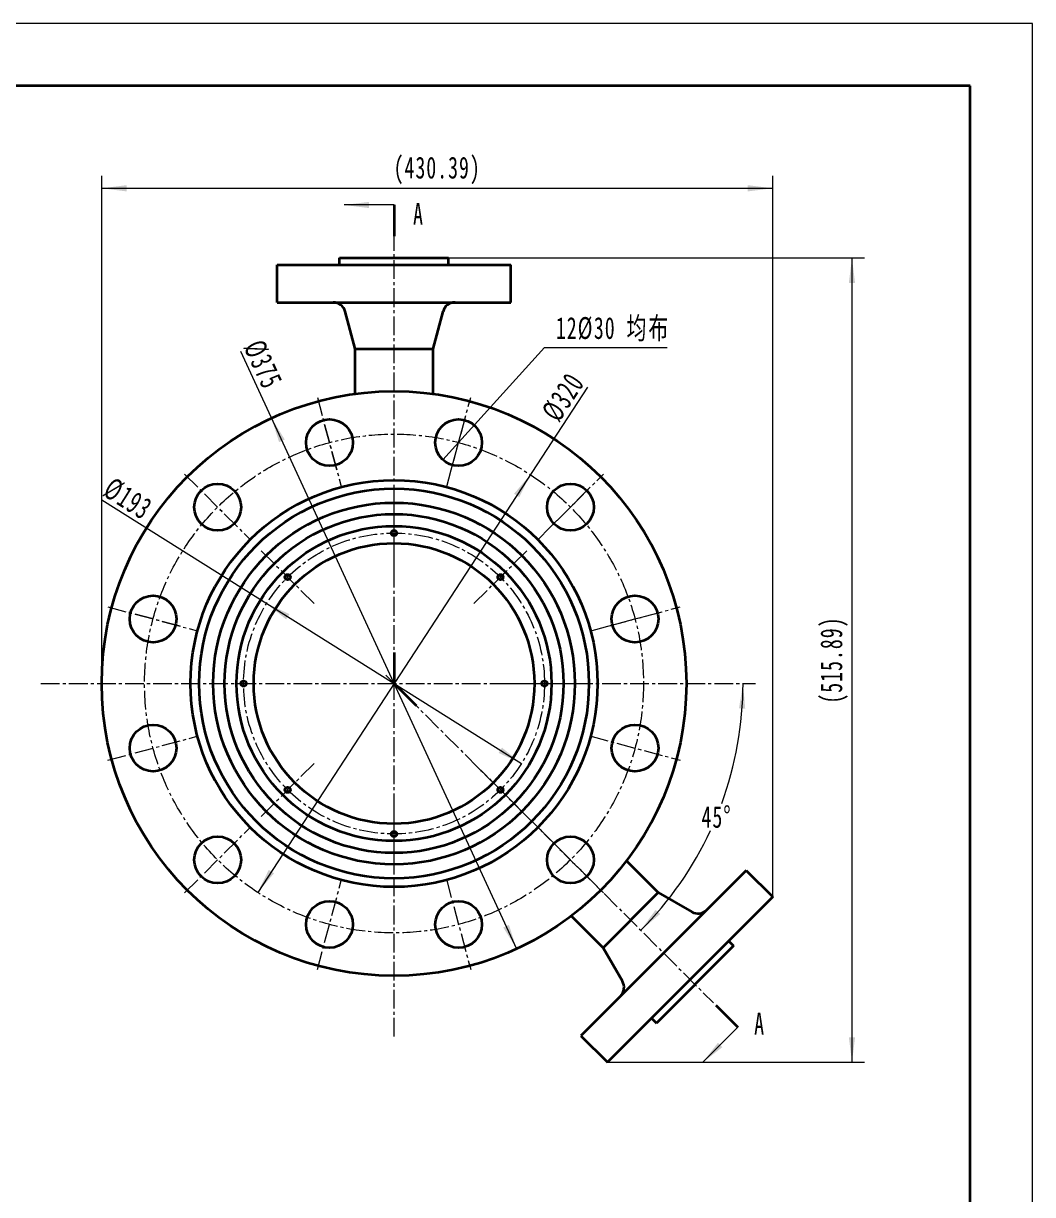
# Model space of a CAD drawing. Header units: millimetres. Extents: x -1112 to 2613, y -594 to 620.
# Drawn here: x 193 to 840, y -157 to 594 of the extents above; entities that cross this region are included whole.
import ezdxf

# ---------------------------------------------------------------- set-up
doc = ezdxf.new("R2010")
doc.units = ezdxf.units.MM
doc.linetypes.add('点画线', pattern=[18, 12, -2, 2, -2])
doc.layers.get('0').update_dxf_attribs({"lineweight": 35})
for name, color, linetype, lineweight in [('中心线层', 1, '点画线', 18), ('尺寸线层', 3, 'Continuous', 18), ('粗实线层', 7, 'Continuous', 35), ('细实线层', 7, 'Continuous', 18), ('螺纹线线层', 7, 'Continuous', 18)]:
    doc.layers.add(name, color=color, linetype=linetype, lineweight=lineweight)
doc.styles.add('标准', font='', dxfattribs={"width": 0.667})
doc.styles.get('标准').set_extended_font_data('宋体')
doc.dimstyles.new('GB_尺寸', dxfattribs={"dimscale": 4, "dimtxt": 3.5, "dimasz": 4, "dimexe": 2, "dimexo": 0, "dimtad": 1, "dimdsep": 46, "dimtxsty": '标准', "dimblk": '_CAXARROW', "dimcen": 0, "dimdle": 8, "dimazin": 2, "dimtfac": 0.707107, "dimtdec": 3, "dimtmove": 2, "dimatfit": 3, "dimfxl": 1, "dimfrac": 2, "dimtolj": 1, "dimarcsym": 1})
doc.dimstyles.new('复件标准', dxfattribs={"dimscale": 4, "dimtxt": 3.5, "dimasz": 4, "dimexe": 2, "dimexo": 0, "dimtad": 1, "dimtih": 1, "dimtoh": 1, "dimdsep": 46, "dimtxsty": '标准', "dimblk": '_CAXARROW', "dimcen": 0, "dimdle": 8, "dimazin": 2, "dimtfac": 0.707107, "dimtdec": 3, "dimtmove": 2, "dimatfit": 3, "dimfxl": 1, "dimfrac": 2, "dimtolj": 1, "dimarcsym": 1})
doc.dimstyles.new('标准', dxfattribs={"dimscale": 4, "dimtxt": 3.5, "dimasz": 4, "dimexe": 2, "dimexo": 0, "dimtad": 1, "dimdsep": 46, "dimtxsty": '标准', "dimblk": '_CAXARROW', "dimcen": 0, "dimdle": 8, "dimazin": 2, "dimtfac": 0.707107, "dimtdec": 3, "dimtmove": 2, "dimatfit": 3, "dimfxl": 1, "dimfrac": 2, "dimtolj": 1, "dimarcsym": 1})

# ---------------------------------------------------------------- blocks, each defined once
blk = doc.blocks.new('$CAXA_FRAME_13B17AC1$')
at = {"layer": '粗实线层'}
for p, q in [((200, 138.5), (-200, 138.5)), ((200, -138.5), (200, 138.5))]:
    blk.add_line(p, q, dxfattribs=at)
at = {"layer": '细实线层'}
for p, q in [((210, 148.5), (-210, 148.5)), ((210, -148.5), (210, 148.5))]:
    blk.add_line(p, q, dxfattribs=at)
blk = doc.blocks.new('*X63')
at = {"layer": '尺寸线层', "linetype": 'Continuous'}
for points in [[(351.82, 340.8), (360.35, 327.11), (356.72, 325.43)], [(509.06, 0.35), (504.16, 15.71), (500.53, 14.04)]]:
    blk.add_hatch(color=0, dxfattribs=at).paths.add_polyline_path(points, flags=0)
at = {"layer": '尺寸线层', "color": 0, "linetype": 'Continuous'}
blk.add_line((331.96, 383.8), (509.06, 0.35), dxfattribs=at)
at = {"layer": '尺寸线层', "color": 0, "insert": (346.3, 375.22), "char_height": 14, "width": 55.2351, "attachment_point": 5, "rotation": 294.78964, "line_spacing_factor": 1.15057, "style": '标准'}
blk.add_mtext('\\T1.1;%%C375', dxfattribs=at)
blk = doc.blocks.new('_CAXARROW')
blk.add_hatch(color=0).paths.add_polyline_path([(0, 0), (-1, 0.125), (-1, -0.125)], flags=0)
blk = doc.blocks.new('*X64')
at = {"layer": '尺寸线层', "color": 0, "linetype": 'Continuous'}
for q in [(461.79, 313.99), (605.56, 386.12)]:
    blk.add_line((526.96, 386.12), q, dxfattribs=at)
at = {"layer": '尺寸线层', "color": 0, "insert": (570.93, 397.85), "char_height": 14, "width": 138.5154, "attachment_point": 5, "line_spacing_factor": 1.15057, "style": '标准'}
blk.add_mtext('\\T1.1;{\\C3;12%%C30 均布}', dxfattribs=at)
blk = doc.blocks.new('*X69')
at = {"layer": '尺寸线层', "linetype": 'Continuous'}
for points in [[(724.16, 443.57), (726.16, 427.57), (722.16, 427.57)], [(724.16, -72.32), (726.16, -56.32), (722.16, -56.32)]]:
    blk.add_hatch(color=0, dxfattribs=at).paths.add_polyline_path(points, flags=0)
at = {"layer": '尺寸线层', "color": 0, "linetype": 'Continuous'}
for p, q in [((430.44, 443.57), (732.16, 443.57)), ((724.16, 443.57), (724.16, -72.32)), ((567.26, -72.32), (732.16, -72.32))]:
    blk.add_line(p, q, dxfattribs=at)
at = {"layer": '尺寸线层', "color": 0, "insert": (712.74, 185.63), "char_height": 14, "width": 104.6065, "attachment_point": 5, "rotation": 90, "line_spacing_factor": 1.15057, "style": '标准'}
blk.add_mtext('\\T1.1;(515.89)', dxfattribs=at)
blk = doc.blocks.new('*X72')
at = {"layer": '尺寸线层', "linetype": 'Continuous'}
for points in [[(242.94, 488.25), (258.94, 490.25), (258.94, 486.25)], [(673.33, 488.25), (657.33, 490.25), (657.33, 486.25)]]:
    blk.add_hatch(color=0, dxfattribs=at).paths.add_polyline_path(points, flags=0)
at = {"layer": '尺寸线层', "color": 0, "linetype": 'Continuous'}
for p, q in [((242.94, 170.57), (242.94, 496.25)), ((673.33, 33.75), (673.33, 496.25)), ((242.94, 488.25), (673.33, 488.25))]:
    blk.add_line(p, q, dxfattribs=at)
at = {"layer": '尺寸线层', "color": 0, "insert": (458.13, 499.66), "char_height": 14, "width": 104.6065, "attachment_point": 5, "line_spacing_factor": 1.15057, "style": '标准'}
blk.add_mtext('\\T1.1;(430.39)', dxfattribs=at)
blk = doc.blocks.new('*X89')
at = {"layer": '尺寸线层', "linetype": 'Continuous'}
for points in [[(654.27, 170.57), (651.7, 154.66), (655.69, 154.44)], [(588.71, 12.3), (598.15, 25.37), (601.12, 22.7)]]:
    blk.add_hatch(color=0, dxfattribs=at).paths.add_polyline_path(points, flags=0)
at = {"layer": '尺寸线层', "color": 0, "linetype": 'Continuous'}
blk.add_line((656.94, 170.57), (662.27, 170.57), dxfattribs=at)
for start, end in [(339.86379, 0), (315, 335.09507)]:
    blk.add_arc((430.44, 170.57), 223.83, start, end, dxfattribs=at)
at = {"layer": '尺寸线层', "color": 0, "insert": (637.23, 84.92), "char_height": 14, "width": 38.1449, "attachment_point": 5, "line_spacing_factor": 1.15057, "style": '标准'}
blk.add_mtext('\\T1.1;45%%D', dxfattribs=at)
blk = doc.blocks.new('*X98')
at = {"layer": '尺寸线层', "linetype": 'Continuous'}
for points in [[(517.84, 304.59), (510.78, 290.1), (507.43, 292.28)], [(343.04, 36.56), (353.45, 48.86), (350.1, 51.05)]]:
    blk.add_hatch(color=0, dxfattribs=at).paths.add_polyline_path(points, flags=0)
at = {"layer": '尺寸线层', "color": 0, "linetype": 'Continuous'}
blk.add_line((554.47, 360.75), (343.04, 36.56), dxfattribs=at)
at = {"layer": '尺寸线层', "color": 0, "insert": (538.99, 354.27), "char_height": 14, "width": 55.5481, "attachment_point": 5, "rotation": 56.88845, "line_spacing_factor": 1.15057, "style": '标准'}
blk.add_mtext('\\T1.1;%%C320', dxfattribs=at)
blk = doc.blocks.new('*X99')
at = {"layer": '尺寸线层', "linetype": 'Continuous'}
for points in [[(348.73, 221.92), (363.34, 215.1), (361.22, 211.71)], [(512.14, 119.23), (499.66, 129.43), (497.53, 126.05)]]:
    blk.add_hatch(color=0, dxfattribs=at).paths.add_polyline_path(points, flags=0)
at = {"layer": '尺寸线层', "color": 0, "linetype": 'Continuous'}
blk.add_line((242.96, 288.39), (512.14, 119.23), dxfattribs=at)
at = {"layer": '尺寸线层', "color": 0, "insert": (259.69, 289.05), "char_height": 14, "width": 55.2351, "attachment_point": 5, "rotation": 327.8535, "line_spacing_factor": 1.15057, "style": '标准'}
blk.add_mtext('\\T1.1;%%C193', dxfattribs=at)
blk = doc.blocks.new('*X100')
at = {"layer": '尺寸线层'}
for points in [[(-32, 306.97), (-16, 304.97), (-16, 308.97)], [(197.89, -243.14), (210.62, -233.24), (207.79, -230.41)]]:
    blk.add_hatch(color=0, dxfattribs=at).paths.add_polyline_path(points, flags=0)
at = {"layer": '尺寸线层', "color": 0}
for p, q in [((0, 306.97), (-32, 306.97)), ((220.52, -220.52), (197.89, -243.14))]:
    blk.add_line(p, q, dxfattribs=at)
at = {"layer": '尺寸线层', "color": 0, "linetype": 'Continuous', "lineweight": 35}
for p, q in [((0, 306.97), (0, 286.97)), ((0, 20), (0, 0)), ((0, 0), (14.14, -14.14)), ((206.37, -206.37), (220.52, -220.52))]:
    blk.add_line(p, q, dxfattribs=at)
at = {"layer": '尺寸线层', "color": 0, "char_height": 14, "width": 28, "attachment_point": 5, "line_spacing_factor": 1.15057, "style": '标准'}
for insert in [(15.7, 301.24), (234.48, -218.18)]:
    blk.add_mtext('\\T1.1;A', dxfattribs=dict(at, insert=insert))

msp = doc.modelspace()

# ---------------------------------------------------------------- linework, layer by layer
at = {"layer": '中心线层'}
for p, q in [((430.439, -55.927), (430.439, 466.073)), ((381.263, 354.099), (396.792, 296.143)), ((464.085, 296.143), (479.614, 354.099)), ((393.687, 307.735), (384.369, 342.508)), ((467.191, 307.735), (476.509, 342.508)), ((296.089, 304.923), (338.515, 262.497)), ((522.363, 262.497), (564.789, 304.923)), ((330.03, 270.982), (304.574, 296.438)), ((530.848, 270.982), (556.304, 296.438)), ((430.439, 243.073), (430.439, 291.073)), ((430.439, 262.323), (430.439, 271.823)), ((345.232, 255.779), (379.174, 221.838)), ((481.704, 221.838), (515.645, 255.779)), ((365.562, 235.45), (358.844, 242.168)), ((495.316, 235.45), (502.033, 242.168)), ((246.913, 219.749), (304.868, 204.22)), ((556.009, 204.22), (613.965, 219.749)), ((293.277, 207.325), (258.504, 216.643)), ((567.6, 207.325), (602.374, 216.643)), ((425.107, 175.905), (635.248, -34.236)), ((203.939, 170.573), (656.939, 170.573)), ((502.939, 170.573), (550.939, 170.573)), ((246.913, 121.397), (304.868, 136.927)), ((556.009, 136.927), (613.965, 121.397)), ((345.232, 85.367), (379.174, 119.308)), ((481.704, 119.308), (515.645, 85.367)), ((430.439, 50.073), (430.439, 98.073)), ((296.089, 36.223), (338.515, 78.649)), ((522.363, 78.649), (564.789, 36.223)), ((381.263, -12.953), (396.792, 45.003)), ((464.085, 45.003), (479.614, -12.953))]:
    msp.add_line(p, q, dxfattribs=at)
for radius in [160, 96.5]:
    msp.add_circle((430.439, 170.573), radius, dxfattribs=at)
at = {"layer": '粗实线层'}
for p, q in [((395.439, 439.073), (395.439, 443.573)), ((395.439, 443.573), (465.439, 443.573)), ((465.439, 439.073), (465.439, 443.573)), ((355.439, 415.073), (355.439, 439.073)), ((355.439, 439.073), (505.439, 439.073)), ((505.439, 415.073), (505.439, 439.073)), ((355.439, 415.073), (505.439, 415.073)), ((405.439, 385.217), (399.028, 409.144)), ((455.439, 385.217), (461.85, 409.144)), ((405.439, 356.398), (405.439, 385.217)), ((405.439, 385.217), (455.439, 385.217)), ((455.439, 356.398), (455.439, 385.217)), ((579.514, 56.853), (599.892, 36.475)), ((656.359, 50.718), (550.293, -55.348)), ((656.359, 50.718), (673.33, 33.748)), ((599.892, 36.475), (564.537, 1.119)), ((673.33, 33.748), (567.264, -72.318)), ((599.892, 36.475), (621.345, 24.089)), ((544.159, 21.497), (564.537, 1.119)), ((564.537, 1.119), (576.923, -20.333)), ((648.228, 2.282), (598.73, -47.216)), ((645.046, 5.464), (648.228, 2.282)), ((595.548, -44.034), (598.73, -47.216)), ((550.293, -55.348), (567.264, -72.318))]:
    msp.add_line(p, q, dxfattribs=at)
for centre, radius in [((430.439, 170.573), 187.5), ((389.028, 325.121), 15), ((471.85, 325.121), 15), ((430.439, 170.573), 130.5), ((317.302, 283.71), 15), ((430.439, 170.573), 125), ((543.576, 283.71), 15), ((430.439, 170.573), 116), ((430.439, 170.573), 108.7), ((430.439, 170.573), 101), ((430.439, 267.073), 1.75), ((430.439, 170.573), 90), ((362.203, 238.809), 1.75), ((498.675, 238.809), 1.75), ((275.891, 211.984), 15), ((584.987, 211.984), 15), ((333.939, 170.573), 1.75), ((526.939, 170.573), 1.75), ((275.891, 129.162), 15), ((584.987, 129.162), 15), ((362.203, 102.337), 1.75), ((498.675, 102.337), 1.75), ((430.439, 74.073), 1.75), ((317.302, 57.436), 15), ((543.576, 57.436), 15), ((389.028, 16.025), 15), ((471.85, 16.025), 15)]:
    msp.add_circle(centre, radius, dxfattribs=at)
for centre, start, end in [((391.3, 407.073), 15, 90), ((469.577, 407.073), 90, 165), ((625.345, 31.017), 240, 315), ((569.994, -24.333), 315, 30)]:
    msp.add_arc(centre, 8, start, end, dxfattribs=at)
at = {"layer": '螺纹线线层'}
for centre in [(430.439, 267.073), (362.203, 238.809), (498.675, 238.809), (333.939, 170.573), (526.939, 170.573), (362.203, 102.337), (498.675, 102.337), (430.439, 74.073)]:
    msp.add_arc(centre, 2, 260, 190, dxfattribs=at)

# ---------------------------------------------------------------- block references
at = {"layer": '尺寸线层'}
msp.add_blockref('*X100', (430.439, 170.573), dxfattribs=at)
at = {"layer": '粗实线层', "xscale": 4, "yscale": 4, "zscale": 4}
msp.add_blockref('$CAXA_FRAME_13B17AC1$', (0, 0), dxfattribs=at)

# ---------------------------------------------------------------- dimensions: what is measured, and where the dimension line sits
at = {"layer": '尺寸线层'}
for base, p1, p2, angle, picture, middle in [((673.33, 488.248), (242.939, 170.573), (673.33, 33.748), 0, '*X72', (458.134, 499.664)), ((724.161, -72.318), (430.439, 443.573), (567.264, -72.318), 270, '*X69', (712.745, 185.627))]:
    dim = msp.add_linear_dim(base=base, p1=p1, p2=p2, angle=angle, dimstyle='标准', override={"dimpost": '(<>)', "dimsah": 1, "dimtzin": 0}, dxfattribs=at)
    dim.commit()
    dim.dimension.update_dxf_attribs({"geometry": picture, "text_midpoint": middle, "dimtype": 160})
dim = msp.add_diameter_dim_2p(p1=(461.794, 313.991), p2=(481.906, 336.251), text='{\\C3;12<> 均布}', dimstyle='复件标准', override={"dimpost": '%%C<>', "dimsah": 1, "dimtfac": 1, "dimtzin": 0}, dxfattribs=at)
dim.commit()
dim.dimension.update_dxf_attribs({"geometry": '*X64', "text_midpoint": (526.96, 386.121), "dimtype": 163})
for p1, p2, dimstyle, override, picture, middle in [((509.055, 0.351), (351.822, 340.796), '标准', {"dimpost": '%%C<>', "dimsah": 1, "dimtzin": 0}, '*X63', (337.75, 371.266)), ((343.035, 36.556), (517.842, 304.59), 'GB_尺寸', {"dimpost": '%%C<>', "dimsah": 1, "dimtfill": 1, "dimtzin": 0}, '*X98', (546.885, 349.123)), ((512.144, 119.227), (348.733, 221.919), 'GB_尺寸', {"dimpost": '%%C<>', "dimsah": 1, "dimtfill": 1, "dimtzin": 0}, '*X99', (254.656, 281.04))]:
    dim = msp.add_diameter_dim_2p(p1=p1, p2=p2, dimstyle=dimstyle, override=override, dxfattribs=at)
    dim.commit()
    dim.dimension.update_dxf_attribs({"geometry": picture, "text_midpoint": middle, "dimtype": 163})
dim = msp.add_angular_dim_2l(base=(637.233, 84.916), line1=((425.107, 175.905), (635.248, -34.236)), line2=((203.939, 170.573), (656.939, 170.573)), dimstyle='GB_尺寸', override={"dimtad": 0, "dimtih": 1, "dimtoh": 1, "dimsah": 1, "dimtdec": 2, "dimtfill": 1, "dimtzin": 8}, dxfattribs=at)
dim.commit()
dim.dimension.update_dxf_attribs({"geometry": '*X89', "text_midpoint": (637.233, 84.916)})

doc.saveas('drawing.dxf')
